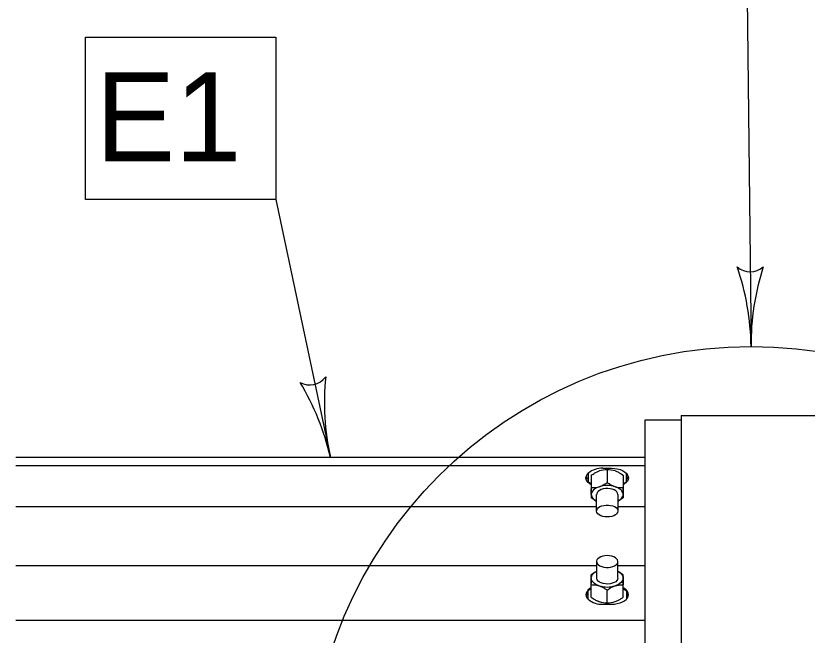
# Model space of a CAD drawing. Extents: x 503 to 668, y 594 to 694.
# Drawn here: x 590.88 to 597.09, y 682.74 to 687.6 of the extents above; entities that cross this region are included whole.
import ezdxf

# ---------------------------------------------------------------- set-up
doc = ezdxf.new("R2010")
doc.units = 0
doc.layers.add('Level 1', color=7, linetype='Continuous')
doc.layers.add('Level 2', color=7, linetype='Continuous')

msp = doc.modelspace()

# ---------------------------------------------------------------- linework, layer by layer
at = {"layer": 'Level 1'}
for centre, radius, start, end in [((596.6468, 685.7469), 0.1566, 229.34726, 311.46396), ((594.6965, 684.9829), 1.9576, 0.57266, 19.24145), ((598.6115, 685.0221), 1.9576, 161.91982, 180.56655), ((594.6965, 684.9829), 1.9576, 0.56044, 0.57266), ((593.1879, 684.8577), 0.1566, 241.46915, 323.58585), ((595.261, 684.5616), 1.9576, 174.04171, 192.68844), ((591.4415, 683.7012), 1.9576, 12.69455, 31.36334), ((591.4415, 683.7012), 1.9576, 12.68233, 12.69455)]:
    msp.add_arc(centre, radius, start, end, dxfattribs=at)
at = {"layer": 'Level 2'}
for p, q in [((596.6044, 689.3157), (596.654, 685.0025)), ((592.9213, 686.1574), (593.3513, 684.1314)), ((595.8217, 684.4278), (596.1049, 684.4278)), ((595.8217, 680.6202), (595.8217, 684.4278)), ((596.1049, 684.4612), (597.1577, 684.4612)), ((596.1049, 684.4612), (596.1049, 676.119)), ((595.8217, 684.1314), (590.8809, 684.1314)), ((595.8217, 684.0662), (590.8809, 684.0662)), ((595.4915, 684.046), (595.5583, 684.046)), ((595.3746, 684.0075), (595.3746, 683.9417)), ((595.3996, 683.9911), (595.3996, 683.814)), ((595.5249, 684.0346), (595.5249, 683.9355)), ((595.6502, 683.9911), (595.6502, 683.814)), ((595.6752, 683.9417), (595.6752, 684.0075)), ((595.4414, 683.7109), (595.4414, 683.8406)), ((595.6084, 683.8406), (595.6084, 683.7109)), ((595.4414, 683.7442), (590.8809, 683.7442)), ((595.8217, 683.7442), (595.6084, 683.7442)), ((595.4414, 683.3137), (595.4414, 683.1839)), ((595.6084, 683.1839), (595.6084, 683.3137)), ((595.4414, 683.2804), (590.8809, 683.2804)), ((595.8217, 683.2804), (595.6084, 683.2804)), ((595.3996, 683.0335), (595.3996, 683.2106)), ((595.6502, 683.0335), (595.6502, 683.2106)), ((595.3746, 683.0171), (595.3746, 683.0829)), ((595.5249, 682.9899), (595.5249, 683.0891)), ((595.6752, 683.0829), (595.6752, 683.0171)), ((595.4915, 682.9785), (595.5583, 682.9785)), ((595.8217, 682.85), (590.8809, 682.85))]:
    msp.add_line(p, q, dxfattribs=at)
msp.add_lwpolyline([(591.4285, 687.4335), (592.9213, 687.4335), (592.9213, 686.1574), (591.4285, 686.1574)], close=True, dxfattribs=at)
for points in [[(595.5583, 684.046), (595.5815, 684.0449), (595.604, 684.0415), (595.6251, 684.036), (595.6442, 684.0285), (595.6606, 684.0193), (595.674, 684.0086), (595.6752, 684.0075)], [(595.3996, 683.9173), (595.3892, 683.9232), (595.3758, 683.9338), (595.366, 683.9457), (595.3599, 683.9582), (595.3579, 683.9712), (595.3595, 683.9829)], [(595.6903, 683.9829), (595.6919, 683.9712), (595.6899, 683.9582), (595.6838, 683.9457), (595.674, 683.9338), (595.6606, 683.9232), (595.6502, 683.9173)], [(595.3996, 683.9173), (595.3892, 683.9232), (595.3758, 683.9338), (595.366, 683.9457), (595.3599, 683.9582), (595.3579, 683.9712)], [(595.3996, 683.9227), (595.3889, 683.9294), (595.3746, 683.9417)], [(595.6919, 683.9712), (595.6899, 683.9582), (595.6838, 683.9457), (595.674, 683.9338), (595.6606, 683.9232), (595.6502, 683.9173)], [(595.6502, 683.9227), (595.6609, 683.9294), (595.6752, 683.9417)], [(595.4622, 683.9014), (595.4486, 683.8963), (595.4363, 683.8903), (595.4255, 683.8834), (595.4164, 683.8757), (595.4091, 683.8675), (595.4038, 683.8588), (595.4006, 683.8498), (595.3996, 683.8406)], [(595.6084, 683.8406), (595.6064, 683.8507), (595.6007, 683.8603), (595.5914, 683.8689), (595.579, 683.8763), (595.564, 683.8819), (595.5472, 683.8857), (595.5294, 683.8873), (595.5114, 683.8868), (595.494, 683.8841), (595.478, 683.8793), (595.4643, 683.8728), (595.4533, 683.8647), (595.4458, 683.8556), (595.4419, 683.8457), (595.4419, 683.8406)], [(595.6502, 683.8406), (595.6491, 683.8498), (595.6459, 683.8588), (595.6407, 683.8675), (595.6334, 683.8757), (595.6243, 683.8834), (595.6135, 683.8903), (595.6012, 683.8963), (595.5876, 683.9014)], [(595.3996, 683.8406), (595.4006, 683.8315), (595.4038, 683.8225), (595.4091, 683.8138), (595.4164, 683.8056), (595.4255, 683.7979), (595.4363, 683.791), (595.4414, 683.7885)], [(595.6084, 683.7885), (595.6135, 683.791), (595.6243, 683.7979), (595.6334, 683.8056), (595.6407, 683.8138), (595.6459, 683.8225), (595.6491, 683.8315), (595.6502, 683.8406)], [(595.5249, 683.6642), (595.5069, 683.6653), (595.4898, 683.6685), (595.4744, 683.6737), (595.4613, 683.6807), (595.4511, 683.689), (595.4444, 683.6984), (595.4415, 683.7084), (595.4425, 683.7185), (595.4473, 683.7282), (595.4558, 683.7372), (595.4675, 683.7449), (595.4818, 683.751), (595.4982, 683.7552), (595.5159, 683.7574), (595.5339, 683.7574), (595.5516, 683.7552), (595.5679, 683.751), (595.5823, 683.7449), (595.594, 683.7372), (595.6025, 683.7282), (595.6073, 683.7185), (595.6083, 683.7084), (595.6054, 683.6984), (595.5987, 683.689), (595.5885, 683.6807), (595.5754, 683.6737), (595.56, 683.6685), (595.5428, 683.6653), (595.5249, 683.6642)], [(595.5249, 683.3604), (595.5069, 683.3593), (595.4898, 683.3561), (595.4744, 683.3509), (595.4613, 683.3439), (595.4511, 683.3355), (595.4444, 683.3262), (595.4415, 683.3162), (595.4425, 683.3061), (595.4473, 683.2963), (595.4558, 683.2874), (595.4675, 683.2797), (595.4818, 683.2736), (595.4982, 683.2693), (595.5159, 683.2672), (595.5339, 683.2672), (595.5516, 683.2693), (595.5679, 683.2736), (595.5823, 683.2797), (595.594, 683.2874), (595.6025, 683.2963), (595.6073, 683.3061), (595.6083, 683.3162), (595.6054, 683.3262), (595.5987, 683.3355), (595.5885, 683.3439), (595.5754, 683.3509), (595.56, 683.3561), (595.5428, 683.3593), (595.5249, 683.3604)], [(595.3996, 683.1839), (595.4006, 683.1931), (595.4038, 683.2021), (595.4091, 683.2108), (595.4164, 683.219), (595.4255, 683.2267), (595.4363, 683.2336), (595.4414, 683.2361)], [(595.6084, 683.2361), (595.6135, 683.2336), (595.6243, 683.2267), (595.6334, 683.219), (595.6407, 683.2108), (595.6459, 683.2021), (595.6491, 683.1931), (595.6502, 683.1839)], [(595.4622, 683.1232), (595.4486, 683.1283), (595.4363, 683.1343), (595.4255, 683.1412), (595.4164, 683.1489), (595.4091, 683.1571), (595.4038, 683.1658), (595.4006, 683.1748), (595.3996, 683.1839)], [(595.6084, 683.1839), (595.6064, 683.1739), (595.6007, 683.1643), (595.5914, 683.1556), (595.579, 683.1483), (595.564, 683.1426), (595.5472, 683.1389), (595.5294, 683.1373), (595.5114, 683.1378), (595.494, 683.1405), (595.478, 683.1452), (595.4643, 683.1518), (595.4533, 683.1598), (595.4458, 683.169), (595.4419, 683.1789), (595.4419, 683.1839)], [(595.6502, 683.1839), (595.6491, 683.1748), (595.6459, 683.1658), (595.6407, 683.1571), (595.6334, 683.1489), (595.6243, 683.1412), (595.6135, 683.1343), (595.6012, 683.1283), (595.5876, 683.1232)], [(595.3996, 683.1073), (595.3892, 683.1014), (595.3758, 683.0907), (595.366, 683.0789), (595.3599, 683.0663), (595.3579, 683.0533)], [(595.3996, 683.1073), (595.3892, 683.1014), (595.3758, 683.0907), (595.366, 683.0789), (595.3599, 683.0663), (595.3579, 683.0533), (595.3595, 683.0417)], [(595.6919, 683.0533), (595.6899, 683.0663), (595.6838, 683.0789), (595.674, 683.0907), (595.6606, 683.1014), (595.6502, 683.1073)], [(595.6903, 683.0417), (595.6919, 683.0533), (595.6899, 683.0663), (595.6838, 683.0789), (595.674, 683.0907), (595.6606, 683.1014), (595.6502, 683.1073)], [(595.3996, 683.1019), (595.3889, 683.0952), (595.3746, 683.0829)], [(595.6502, 683.1019), (595.6609, 683.0952), (595.6752, 683.0829)], [(595.5583, 682.9785), (595.5815, 682.9797), (595.604, 682.983), (595.6251, 682.9886), (595.6442, 682.996), (595.6606, 683.0053), (595.674, 683.0159), (595.6752, 683.0171)]]:
    msp.add_lwpolyline(points, dxfattribs=at)
msp.add_circle((596.654, 681.5364), 3.4661, dxfattribs=at)
for centre, radius, start, end in [((595.4824, 683.8771), 0.1692, 86.92853, 129.60709), ((595.4129, 683.967), 0.0557, 133.48419, 163.47199), ((595.4074, 683.9945), 0.0488, 192.88016, 227.869), ((595.5249, 683.8228), 0.2119, 72.79756, 107.20244), ((595.6369, 683.967), 0.0557, 16.5279, 46.51581), ((595.6424, 683.9945), 0.0488, 312.131, 347.11984), ((595.5249, 683.699), 0.2119, 72.79756, 107.20244), ((595.5249, 683.3256), 0.2119, 252.79756, 287.20244), ((595.4074, 683.0301), 0.0488, 132.131, 167.11984), ((595.6424, 683.0301), 0.0488, 12.88016, 47.869), ((595.4129, 683.0576), 0.0557, 196.52801, 226.51581), ((595.4824, 683.1474), 0.1692, 230.39291, 273.07147), ((595.5249, 683.2018), 0.2119, 252.79756, 287.20244), ((595.6369, 683.0576), 0.0557, 313.48419, 343.4721)]:
    msp.add_arc(centre, radius, start, end, dxfattribs=at)
for points in [[(595.3996, 683.9911), (595.4093, 683.9979), (595.4292, 684.0117), (595.4508, 684.0215), (595.462, 684.0251), (595.4622, 684.0252)], [(595.5876, 684.0252), (595.5963, 684.0218), (595.6142, 684.0149), (595.635, 684.002), (595.6468, 683.9935), (595.6502, 683.9911)], [(595.4622, 683.9014), (595.471, 683.9048), (595.4889, 683.9116), (595.5097, 683.9245), (595.5215, 683.933), (595.5249, 683.9355)], [(595.5249, 683.9355), (595.5346, 683.9287), (595.5545, 683.9149), (595.5762, 683.9051), (595.5873, 683.9015), (595.5876, 683.9014)], [(595.3996, 683.895), (595.4093, 683.8945), (595.4292, 683.8935), (595.4508, 683.8977), (595.462, 683.9013), (595.4622, 683.9014)], [(595.3996, 683.8406), (595.3996, 683.8416), (595.3996, 683.8478), (595.3996, 683.8613), (595.3996, 683.8761), (595.3996, 683.8836)], [(595.5876, 683.9014), (595.5963, 683.8991), (595.6142, 683.8944), (595.635, 683.8939), (595.6468, 683.8947), (595.6502, 683.895)], [(595.6502, 683.8406), (595.6502, 683.8416), (595.6502, 683.8478), (595.6502, 683.8614), (595.6502, 683.8794), (595.6502, 683.8911), (595.6502, 683.895)], [(595.4414, 683.7884), (595.4396, 683.7892), (595.4289, 683.7943), (595.4148, 683.803), (595.403, 683.8115), (595.3996, 683.814)], [(595.6502, 683.814), (595.6405, 683.8072), (595.6268, 683.7977), (595.6125, 683.7902), (595.6084, 683.7882)], [(595.4414, 683.2362), (595.4396, 683.2354), (595.4289, 683.2303), (595.4148, 683.2216), (595.403, 683.2131), (595.3996, 683.2106)], [(595.6502, 683.2106), (595.6405, 683.2174), (595.6268, 683.2269), (595.6125, 683.2344), (595.6084, 683.2364)], [(595.3996, 683.1839), (595.3996, 683.183), (595.3996, 683.1768), (595.3996, 683.1633), (595.3996, 683.1485), (595.3996, 683.141)], [(595.6502, 683.1839), (595.6502, 683.183), (595.6502, 683.1768), (595.6502, 683.1632), (595.6502, 683.1452), (595.6502, 683.1334), (595.6502, 683.1296)], [(595.3996, 683.1296), (595.4093, 683.1301), (595.4292, 683.1311), (595.4508, 683.1268), (595.462, 683.1233), (595.4622, 683.1232)], [(595.4622, 683.1232), (595.471, 683.1198), (595.4889, 683.113), (595.5097, 683.1), (595.5215, 683.0915), (595.5249, 683.0891)], [(595.5249, 683.0891), (595.5346, 683.0959), (595.5545, 683.1097), (595.5762, 683.1195), (595.5873, 683.1231), (595.5876, 683.1232)], [(595.5876, 683.1232), (595.5963, 683.1255), (595.6142, 683.1302), (595.635, 683.1307), (595.6468, 683.1298), (595.6502, 683.1296)], [(595.3996, 683.0335), (595.4093, 683.0267), (595.4292, 683.0129), (595.4508, 683.0031), (595.462, 682.9995), (595.4622, 682.9994)], [(595.5876, 682.9994), (595.5963, 683.0028), (595.6142, 683.0096), (595.635, 683.0226), (595.6468, 683.031), (595.6502, 683.0335)]]:
    msp.add_open_spline(points, degree=3, dxfattribs=at)

# ---------------------------------------------------------------- texts
msp.add_text('E1', height=0.7, dxfattribs=at).set_placement((591.5066, 686.4574))

doc.saveas('drawing.dxf')
